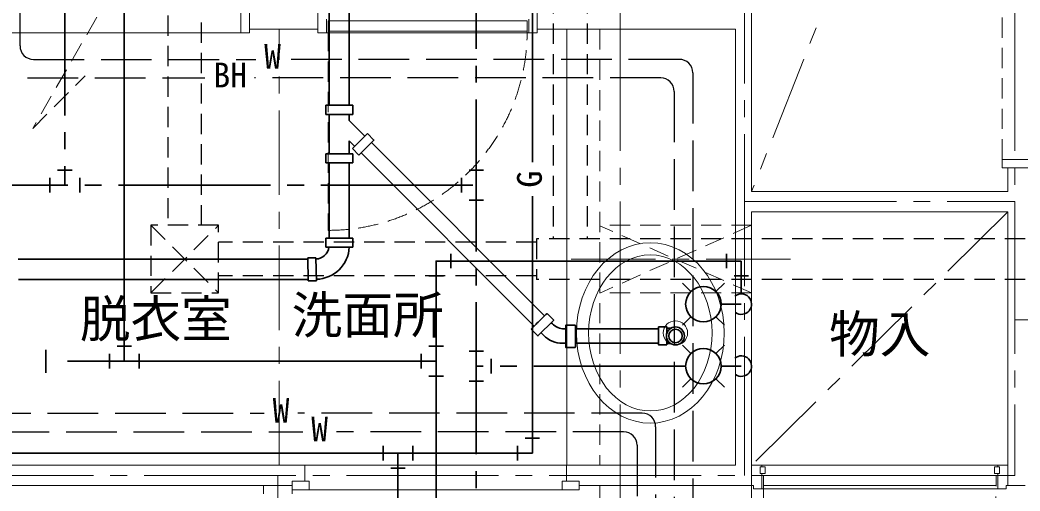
# Model space of a CAD drawing. Units: millimetres at full size, sheet at 1:50; details may follow other scales. Extents: x -9674 to 9699, y -6794 to 6791.
# Drawn here: x 167 to 3129, y 664 to 2058 of the extents above; entities that cross this region are included whole.
import ezdxf
from ezdxf.enums import TextEntityAlignment as Align

# ---------------------------------------------------------------- set-up
doc = ezdxf.new("R2010")
doc.units = ezdxf.units.MM
doc.header["$LTSCALE"] = 50
for name, pattern in [('CHAIN1', [8, 5, -1, 1, -1]), ('CHAIN2', [12, 9, -1, 1, -1]), ('DASHED1', [1.8, 1.2, -0.6]), ('DASHED3', [4, 3, -1])]:
    doc.linetypes.add(name, pattern=pattern)
for name, color, linetype, lineweight in [('1-0_芯', 134, 'CHAIN2', 9), ('1-2_間仕切', 134, 'Continuous', 9), ('1-3_建具', 134, 'Continuous', 9), ('1-5_設備', 134, 'Continuous', 9), ('1-7_その他', 134, 'DASHED1', 9), ('1-C_梁', 134, 'DASHED1', 9), ('1-D_記号', 134, 'CHAIN1', 9), ('2-0_芯', 3, 'Continuous', 35), ('2-2', 5, 'DASHED3', 25), ('2-3_建具', 4, 'Continuous', 35), ('2-9_金物', 1, 'CHAIN2', 35), ('2-A_文字', 6, 'Continuous', 35), ('2-C', 2, 'DASHED1', 25)]:
    doc.layers.add(name, color=color, linetype=linetype, lineweight=lineweight)
doc.layers.add('1-A_文字', color=134, linetype='Continuous')
doc.styles.add('ＭＳ ゴシック', font='')
doc.styles.get('ＭＳ ゴシック').set_extended_font_data('MS Gothic')

msp = doc.modelspace()

# ---------------------------------------------------------------- linework, layer by layer
at = {"layer": '1-0_芯'}
for p, q in [((1944.12, 4520.51), (1944.12, -3699.49)), ((3114.12, 4520.51), (3114.12, 710.51)), ((2313.12, 3520.51), (2313.12, 710.51)), ((2313.12, 1520.51), (3114.12, 1520.51)), ((3114.12, 1170.51), (8544.12, 1170.51)), ((-8465.88, 710.51), (3114.12, 710.51)), ((930.62, -199.49), (930.62, 710.51))]:
    msp.add_line(p, q, dxfattribs=at)
at = {"layer": '1-2_間仕切'}
for p, q in [((2334.12, 2620.51), (2334.12, 1550.51)), ((846.12, 2030.51), (1049.12, 2030.51)), ((1074.12, 2020.51), (1674.12, 2020.51)), ((1699.12, 2030.51), (2286.62, 2030.51)), ((2286.62, 2030.51), (2286.62, 740.51)), ((3093.12, 1620.51), (3093.12, 1550.51)), ((2334.12, 1550.51), (3093.12, 1550.51)), ((2334.12, 1490.51), (2334.12, 680.51)), ((2334.12, 1490.51), (3093.12, 1490.51)), ((3093.12, 1490.51), (3093.12, 680.51)), ((-835.88, 740.51), (1010.62, 740.51)), ((1010.62, 693.01), (1010.62, 740.51)), ((1785.62, 693.01), (1785.62, 740.51)), ((2286.62, 740.51), (1786.62, 740.51)), ((-1305.88, 680.51), (888.12, 680.51)), ((1823.12, 680.51), (2339.12, 680.51)), ((3088.12, 680.51), (3144.12, 680.51))]:
    msp.add_line(p, q, dxfattribs=at)
at = {"layer": '1-3_建具', "linetype": 'DASHED1'}
for p, q in [((3076.62, 1645.51), (3076.62, 3395.51)), ((1079.12, 2025.51), (1079.12, 1435.51)), ((2369.12, 680.51), (2369.12, -8.49))]:
    msp.add_line(p, q, dxfattribs=at)
at = {"layer": '1-3_建具'}
for p, q in [((821.12, 2020.51), (821.12, 2110.51)), ((846.12, 2110.51), (846.12, 2020.51)), ((1049.12, 2020.51), (1049.12, 2100.51)), ((1699.12, 2020.51), (1699.12, 2100.51)), ((1074.12, 2060.51), (1074.12, 2020.51)), ((1079.12, 2025.51), (1079.12, 2055.51)), ((1079.12, 2055.51), (1669.12, 2055.51)), ((1669.12, 2055.51), (1669.12, 2025.51)), ((1674.12, 2060.51), (1674.12, 2020.51)), ((101.12, 2020.51), (821.12, 2020.51)), ((821.12, 2020.51), (846.12, 2020.51)), ((1049.12, 2020.51), (1074.12, 2020.51)), ((1669.12, 2025.51), (1079.12, 2025.51)), ((1674.12, 2020.51), (1699.12, 2020.51)), ((3156.62, 1620.51), (3076.62, 1620.51)), ((1010.62, 740.51), (1785.62, 740.51)), ((2364.12, 740.51), (2334.12, 740.51)), ((2359.12, 735.51), (2374.12, 735.51)), ((2359.12, 715.51), (2359.12, 735.51)), ((2359.12, 715.51), (2374.12, 715.51)), ((2364.12, 740.51), (3063.12, 740.51)), ((2364.12, 740.51), (2364.12, 735.51)), ((2364.12, 715.51), (2364.12, 670.51)), ((2374.12, 715.51), (2374.12, 735.51)), ((3053.12, 715.51), (3053.12, 735.51)), ((3068.12, 735.51), (3053.12, 735.51)), ((3068.12, 715.51), (3053.12, 715.51)), ((3063.12, 740.51), (3093.12, 740.51)), ((3063.12, 740.51), (3063.12, 735.51)), ((3063.12, 715.51), (3063.12, 670.51)), ((3068.12, 715.51), (3068.12, 735.51)), ((973.12, 693.01), (1023.12, 693.01)), ((973.12, 668.01), (973.12, 693.01)), ((1023.12, 668.01), (1023.12, 693.01)), ((1773.12, 668.01), (1773.12, 693.01)), ((1773.12, 693.01), (1823.12, 693.01)), ((1823.12, 668.01), (1823.12, 693.01)), ((3058.12, 710.51), (2369.12, 710.51)), ((2369.12, 680.51), (2369.12, 710.51)), ((3058.12, 680.51), (3058.12, 710.51)), ((888.12, 655.51), (888.12, 680.51)), ((973.12, 680.51), (888.12, 680.51)), ((973.12, 655.51), (973.12, 680.51)), ((973.12, 668.01), (1023.12, 668.01)), ((1773.12, 668.01), (1023.12, 668.01)), ((1773.12, 668.01), (1823.12, 668.01)), ((2339.12, 680.51), (2339.12, 670.51)), ((2364.12, 670.51), (2339.12, 670.51)), ((3063.12, 670.51), (2364.12, 670.51)), ((2369.12, 680.51), (3058.12, 680.51)), ((3063.12, 670.51), (3088.12, 670.51)), ((3088.12, 680.51), (3088.12, 670.51))]:
    msp.add_line(p, q, dxfattribs=at)
msp.add_lwpolyline([(3156.62, 1645.51), (3076.62, 1645.51), (3076.62, 1620.51)], dxfattribs=at)
at = {"layer": '1-3_建具', "linetype": 'DASHED1'}
for centre, radius in [((1079.12, 2025.51), 590), ((2369.12, 680.51), 689)]:
    msp.add_arc(centre, radius, 270, 0, dxfattribs=at)
at = {"layer": '1-5_設備'}
msp.add_line((1786.62, 2030.51), (1786.62, 740.51), dxfattribs=at)
msp.add_circle((2108.38, 1131.99), 36, dxfattribs=at)
for major_axis, ratio in [((0, -267), 0.8202), ((0, -231), 0.7922)]:
    msp.add_ellipse((2033.98, 1131.99), major_axis=major_axis, ratio=ratio, dxfattribs=at)
at = {"layer": '1-7_その他', "linetype": 'CHAIN1'}
for p, q in [((3074.65, 3430.51), (2334.12, 1550.51)), ((3093.12, 1490.51), (2334.12, 740.51)), ((2449.12, 1350.51), (1784.12, 1350.51))]:
    msp.add_line(p, q, dxfattribs=at)
at = {"layer": '1-7_その他'}
for p, q in [((2334.12, 1450.51), (1884.12, 1450.51)), ((2334.12, 1450.51), (1884.12, 1250.13)), ((2334.12, 1250.51), (1884.12, 1449.34)), ((2334.12, 1250.51), (1884.12, 1250.51))]:
    msp.add_line(p, q, dxfattribs=at)
at = {"layer": '1-C_梁'}
for p, q in [((1884.12, 2030.51), (1884.12, 740.51)), ((1884.12, 680.51), (1884.12, -169.49)), ((2334.12, 680.51), (2334.12, -159.49))]:
    msp.add_line(p, q, dxfattribs=at)
at = {"layer": '1-D_記号'}
msp.add_line((934.12, 740.51), (934.12, 2030.51), dxfattribs=at)
at = {"layer": '2-0_芯'}
for p, q in [((1082.24, 1805.79), (1082.24, 2672.74)), ((1142.24, 1805.79), (1142.24, 2672.74)), ((1072.24, 1778.79), (1072.24, 1805.79)), ((1072.24, 1805.79), (1152.24, 1805.79)), ((1072.24, 1778.79), (1152.24, 1778.79)), ((1082.24, 1662.5), (1082.24, 1778.79)), ((1142.24, 1760.51), (1142.24, 1778.79)), ((1152.24, 1778.79), (1152.24, 1805.79)), ((1188.52, 1714.23), (1142.24, 1760.51)), ((1151.72, 1677.42), (1196.09, 1721.79)), ((1142.24, 1662.5), (1142.24, 1700.06)), ((1158.3, 1684), (1142.24, 1700.06)), ((1720.29, 1182.46), (1207.62, 1695.14)), ((1072.24, 1635.5), (1072.24, 1662.5)), ((1072.24, 1662.5), (1152.24, 1662.5)), ((1170.81, 1658.33), (1151.72, 1677.42)), ((1152.24, 1635.5), (1152.24, 1662.5)), ((1690.05, 1152.27), (1177.39, 1664.91)), ((1072.24, 1635.5), (1152.24, 1635.5)), ((1082.24, 1412.68), (1082.24, 1635.5)), ((1142.24, 1412.68), (1142.24, 1635.5)), ((1072.24, 1385.68), (1072.24, 1412.68)), ((1072.24, 1412.68), (1152.24, 1412.68)), ((1152.24, 1385.68), (1152.24, 1412.68)), ((1072.24, 1385.68), (1152.24, 1385.68)), ((1019.05, 1350.76), (161.2, 1350.76)), ((1043.48, 1354.58), (1018.98, 1354.08)), ((1018.98, 1354.08), (1020.37, 1285.77)), ((1043.48, 1354.66), (1044.87, 1286.27)), ((1020.28, 1290.26), (162.12, 1290.26)), ((1044.87, 1286.27), (1020.37, 1285.77)), ((1743.76, 1159), (1740.44, 1162.31)), ((1717.27, 1125.05), (1710.22, 1132.1)), ((1779.11, 1144.35), (1783.64, 1144.35)), ((1812.13, 1144.35), (2058.39, 1144.36)), ((2058.38, 1096.34), (2058.39, 1149.63)), ((2082.88, 1149.64), (2058.39, 1149.63)), ((2093.75, 1145.69), (2082.89, 1145.69)), ((1773.84, 1101.62), (1783.64, 1101.62)), ((1812.17, 1101.62), (2058.39, 1101.62)), ((2082.89, 1096.34), (2058.38, 1096.34)), ((2093.75, 1100.28), (2082.88, 1100.29)), ((2082.89, 1096.34), (2082.89, 1113.19))]:
    msp.add_line(p, q, dxfattribs=at)
for points in [[(1170.81, 1658.33), (1215.18, 1702.7), (1196.09, 1721.79)], [(1728.16, 1189.62), (1747.95, 1169.83), (1701.04, 1122.91), (1681.24, 1142.71)], [(1811.63, 1088.65), (1783.64, 1088.65), (1783.64, 1155), (1811.63, 1155)], [(2082.89, 1096.34), (2058.38, 1096.34), (2058.39, 1149.63)], [(2082.89, 1132.78), (2082.88, 1149.64), (2058.39, 1149.63)]]:
    msp.add_lwpolyline(points, dxfattribs=at)
msp.add_circle((2108.38, 1122.99), 20, dxfattribs=at)
for centre, radius, start, end in [((1042.24, 1390.76), 40, 271.88184, 352.70138), ((1042.24, 1390.76), 100, 271.45282, 357.08719), ((1779.11, 1194.35), 50, 225, 270.00093), ((1773.84, 1181.62), 80, 225.00093, 270)]:
    msp.add_arc(centre, radius, start, end, dxfattribs=at)
for centre, major_axis in [((1704.7, 1166.17), (23.46, 23.46)), ((1811.63, 1121.82), (0, -33.17))]:
    msp.add_ellipse(centre, major_axis=major_axis, ratio=0.020361, start_param=0, end_param=3.1415927, dxfattribs=at)
msp.add_ellipse((2108.38, 1122.99), major_axis=(-18.84, -18.84), ratio=0.999793, dxfattribs=at)
at = {"layer": '2-2'}
for p, q in [((166.59, 1981.6), (166.59, 2215.93)), ((206.59, 1941.6), (864.93, 1941.6)), ((2119.67, 1941.6), (964.93, 1941.6)), ((2159.67, 1901.6), (2159.67, 383.84)), ((-11.35, 1886.64), (714.45, 1886.64)), ((2064.72, 1886.64), (861.27, 1886.64)), ((2104.72, 1846.64), (2104.72, 280.19)), ((-751.65, 894.31), (889.94, 894.31)), ((2009.77, 894.31), (989.94, 894.31)), ((-696.7, 839.35), (1004.29, 839.35)), ((1954.81, 839.35), (1104.29, 839.35)), ((2049.77, 854.31), (2049.77, 383.84)), ((1994.81, 799.35), (1994.81, 269.49))]:
    msp.add_line(p, q, dxfattribs=at)
at = {"layer": '2-2', "linetype": 'Continuous'}
for centre, start, end in [((206.59, 1981.6), 180, 270), ((2119.67, 1901.6), 0, 90), ((2064.72, 1846.64), 0, 90), ((2009.77, 854.31), 0, 90), ((1954.81, 799.35), 0, 90)]:
    msp.add_arc(centre, 40, start, end, dxfattribs=at)
at = {"layer": '2-3_建具'}
for p, q in [((1684.43, 1636.94), (1684.43, 2266.56)), ((1684.43, 776.02), (1684.43, 1536.94)), ((1662.83, 820.32), (1706.03, 820.32)), ((-224.81, 776.02), (1684.43, 776.02)), ((1242.13, 754.42), (1242.13, 797.62)), ((1286.42, 333.66), (1286.42, 776.02)), ((1330.72, 754.42), (1330.72, 797.62)), ((1640.13, 797.62), (1640.13, 754.42)), ((1264.82, 731.73), (1308.02, 731.73))]:
    msp.add_line(p, q, dxfattribs=at)
at = {"layer": '2-9_金物'}
for p, q in [((299.26, 3425.82), (299.26, 1569.11)), ((1518.42, -427.21), (1518.42, 2416.56)), ((320.86, 1613.4), (277.66, 1613.4)), ((1496.82, 1613.4), (1540.02, 1613.4)), ((254.96, 1547.51), (254.96, 1590.71)), ((343.55, 1547.51), (343.55, 1590.71)), ((1474.12, 1590.71), (1474.12, 1547.51)), ((-741.71, 1569.11), (1518.42, 1569.11)), ((1496.82, 1524.81), (1540.02, 1524.81)), ((1540.02, 1078.08), (1496.82, 1078.08)), ((1562.71, 1055.38), (1562.71, 1012.18)), ((2138.62, 1033.78), (1518.42, 1033.78)), ((1540.02, 989.49), (1496.82, 989.49))]:
    msp.add_line(p, q, dxfattribs=at)
at = {"layer": '2-9_金物', "linetype": 'Continuous'}
for p, q in [((2154.01, 1070.94), (2128.79, 1096.16)), ((2228.33, 1070.94), (2253.54, 1096.16)), ((2243.72, 1033.78), (2303.55, 1033.78)), ((2154.01, 996.62), (2128.79, 971.41)), ((2228.33, 996.62), (2253.54, 971.41))]:
    msp.add_line(p, q, dxfattribs=at)
msp.add_circle((2191.17, 1033.78), 52.55, dxfattribs=at)
msp.add_arc((2303.55, 1033.78), 30.34, 235.151, 129.51, dxfattribs=at)
at = {"layer": '2-A_文字'}
for p, q in [((475.61, 2569.36), (475.61, 1048.04)), ((1443.43, 1323.25), (1443.43, 1366.45)), ((2259.26, 1323.25), (2259.26, 1366.45)), ((2303.55, 1247.59), (2303.55, 1344.85)), ((1377.54, 1300.56), (1420.74, 1300.56)), ((2154.01, 1254.4), (2128.79, 1279.62)), ((2228.33, 1254.4), (2253.54, 1279.62)), ((2281.95, 1300.56), (2325.15, 1300.56)), ((2243.72, 1217.25), (2303.55, 1217.25)), ((2154.01, 1180.09), (2128.79, 1154.87)), ((2228.33, 1180.09), (2253.54, 1154.87)), ((242.65, 1013.62), (242.65, 1082.45)), ((431.31, 1026.44), (431.31, 1069.64)), ((497.21, 1092.33), (454.01, 1092.33)), ((519.9, 1026.44), (519.9, 1069.64)), ((1354.84, 1069.64), (1354.84, 1026.44)), ((1420.74, 1092.33), (1377.54, 1092.33)), ((1399.14, 1048.04), (307.16, 1048.04)), ((1420.74, 1003.74), (1377.54, 1003.74))]:
    msp.add_line(p, q, dxfattribs=at)
msp.add_lwpolyline([(2303.55, 1344.85), (1399.14, 1344.85), (1399.14, 545.76)], dxfattribs=at)
msp.add_circle((2191.17, 1217.25), 52.55, dxfattribs=at)
msp.add_arc((2303.55, 1217.25), 30.34, 235.151, 129.51, dxfattribs=at)
at = {"layer": '2-C', "color": 7, "lineweight": 9}
for p, q in [((1114.18, 3313.63), (204.14, 1737.4)), ((204.14, 1737.4), (359.9, 1893.16))]:
    msp.add_line(p, q, dxfattribs=at)
at = {"layer": '2-C'}
for p, q in [((1846.43, 3037.29), (1846.43, 1410.51)), ((604.61, 2791.15), (604.61, 1450.51)), ((704.61, 1450.51), (704.61, 2791.15)), ((554.61, 1250.51), (754.61, 1450.51)), ((554.61, 1450.51), (754.61, 1250.51)), ((1696.43, 1400.51), (754.61, 1400.51)), ((6834.12, 1410.51), (1696.43, 1410.51)), ((1696.43, 1410.51), (1696.43, 1290.51)), ((1696.43, 1300.51), (754.61, 1300.51)), ((6834.12, 1290.51), (1696.43, 1290.51))]:
    msp.add_line(p, q, dxfattribs=at)
msp.add_lwpolyline([(-192.45, 3037.29), (1746.43, 3037.29), (1746.43, 1410.51)], dxfattribs=at)
msp.add_lwpolyline([(554.61, 1250.51), (754.61, 1250.51), (754.61, 1450.51), (554.61, 1450.51)], close=True, dxfattribs=at)

# ---------------------------------------------------------------- texts
at = {"layer": '1-A_文字', "style": 'ＭＳ ゴシック'}
for s, p in [('脱衣室', (344.07, 1085.66)), ('洗面所', (971.46, 1097.24)), ('物入', (2563.62, 1040.51))]:
    msp.add_text(s, height=110, dxfattribs=at).set_placement(p, align=Align.BOTTOM_LEFT)
at = {"layer": '2-2', "color": 7, "style": 'ＭＳ ゴシック'}
for s, p in [('W', (889.93, 1891.6)), ('BH', (739.45, 1836.64)), ('W', (914.94, 844.31)), ('W', (1029.29, 789.35))]:
    msp.add_text(s, height=73.31, dxfattribs=at).set_placement(p, align=Align.BOTTOM_LEFT)
at = {"layer": '2-3_建具', "color": 7, "style": 'ＭＳ ゴシック'}
msp.add_text('G', height=73.31, rotation=90, dxfattribs=at).set_placement((1734.43, 1561.94), align=Align.BOTTOM_LEFT)

doc.saveas('drawing.dxf')
